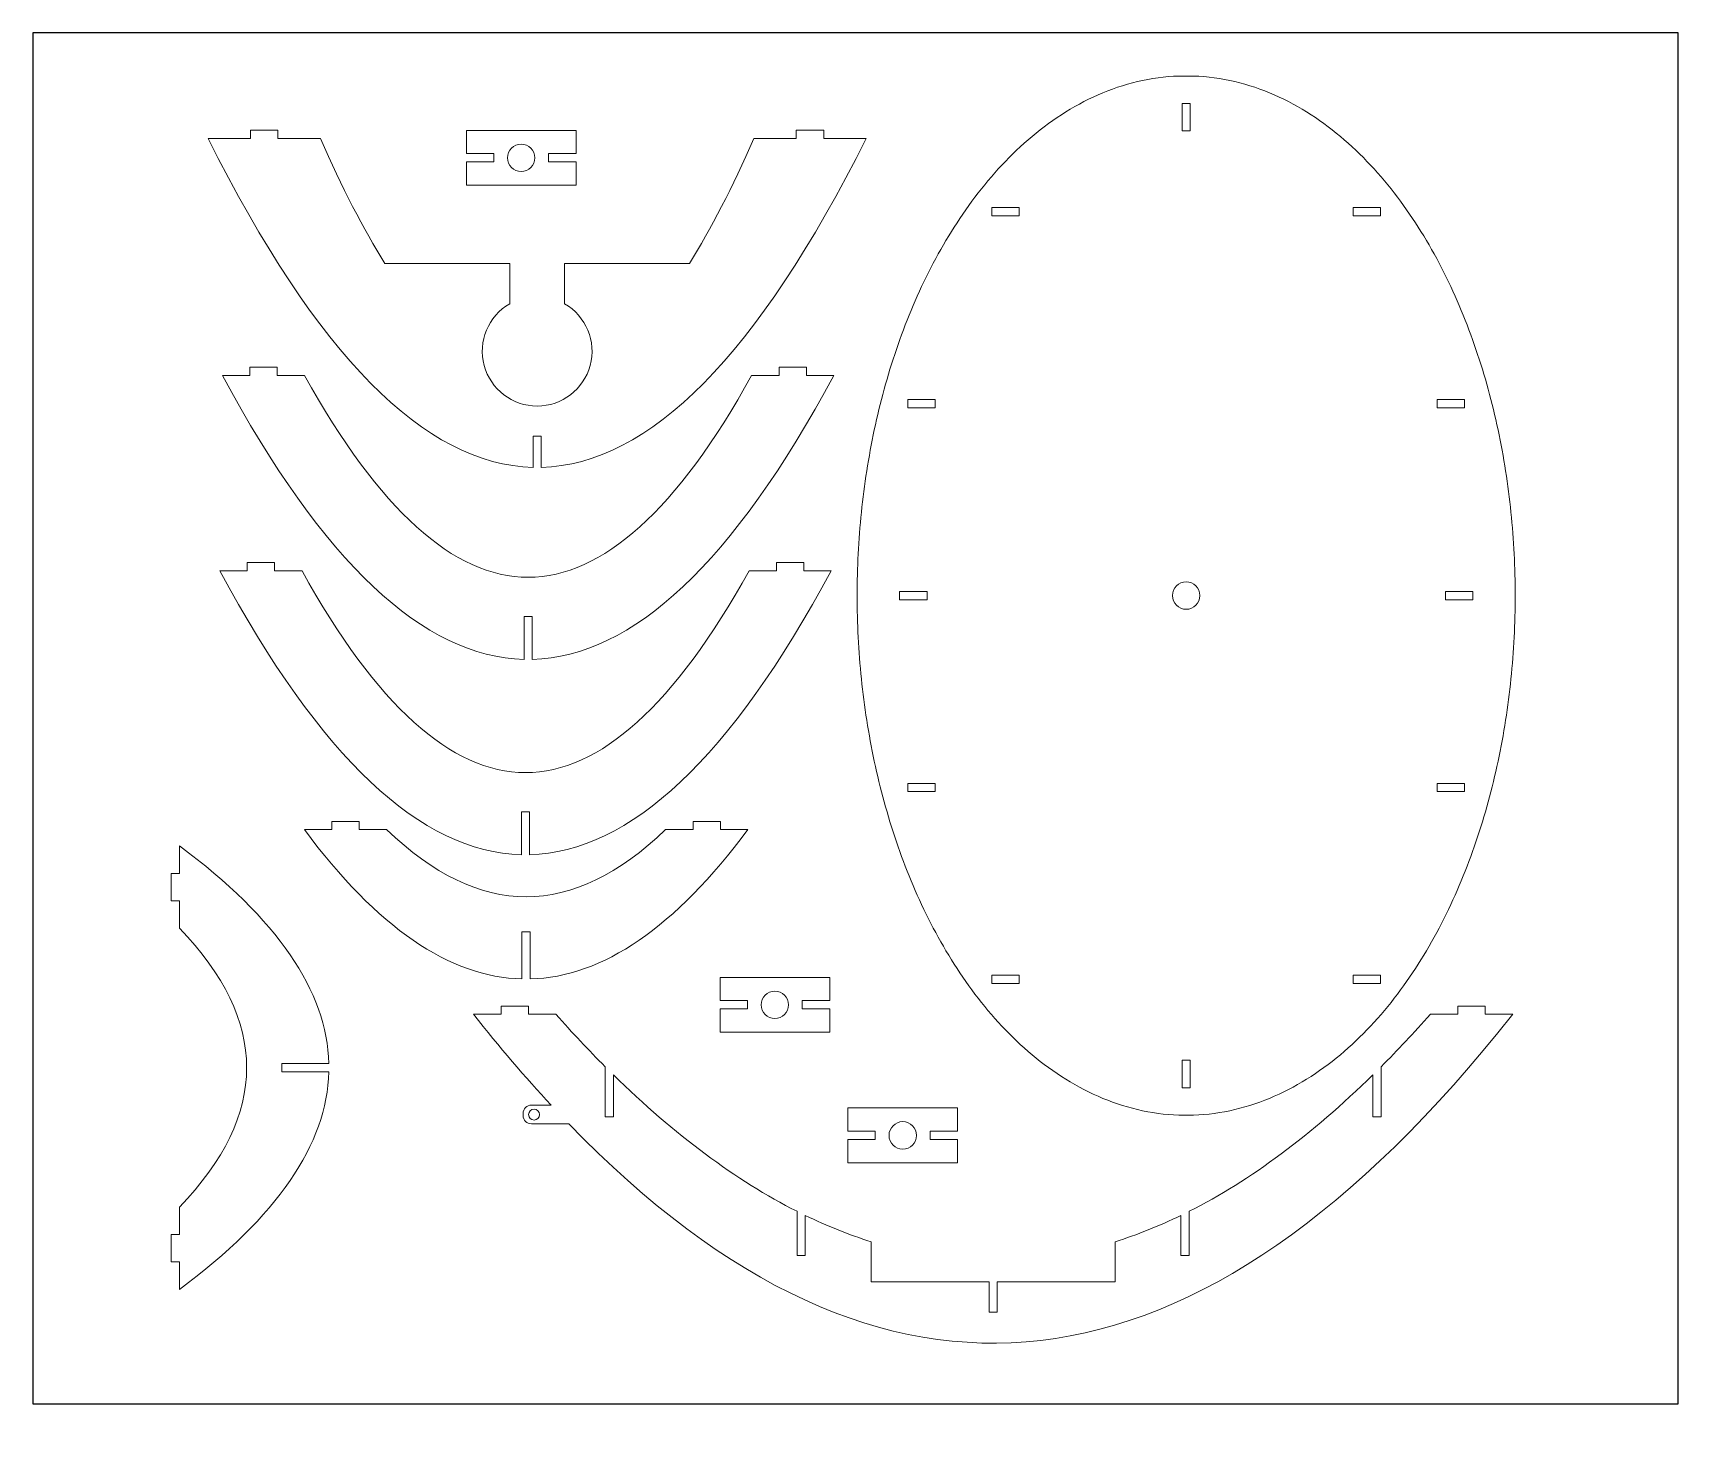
# Model space of a CAD drawing. Header units: inches. Extents: x 93462 to 187478, y 277412 to 555127.
# Drawn here: x 93462 to 94062, y 277412 to 277929 of the extents above.
import ezdxf

# ---------------------------------------------------------------- set-up
doc = ezdxf.new("R2010")
doc.units = ezdxf.units.IN
doc.header["$MEASUREMENT"] = 0

msp = doc.modelspace()

# ---------------------------------------------------------------- linework, layer by layer
at = {"color": 7, "linetype": 'Continuous', "lineweight": 15}
for p, q in [((93880.11, 277913.02), (93885.46, 277913.02)), ((93881.29, 277902.99), (93881.29, 277892.99)), ((93884.29, 277902.99), (93881.29, 277902.99)), ((93884.29, 277892.99), (93884.29, 277902.99)), ((93541.56, 277890.25), (93526.08, 277890.25)), ((93541.56, 277893.25), (93541.56, 277890.25)), ((93541.56, 277893.25), (93551.56, 277893.25)), ((93551.56, 277893.25), (93551.56, 277890.25)), ((93567.03, 277890.25), (93551.56, 277890.25)), ((93620.25, 277884.7), (93620.25, 277893.2)), ((93660.25, 277893.2), (93620.25, 277893.2)), ((93660.25, 277884.7), (93660.25, 277893.2)), ((93740.6, 277890.25), (93725.12, 277890.25)), ((93740.6, 277893.25), (93740.6, 277890.25)), ((93740.6, 277893.25), (93750.6, 277893.25)), ((93750.6, 277893.25), (93750.6, 277890.25)), ((93766.08, 277890.25), (93750.6, 277890.25)), ((93881.29, 277892.99), (93884.29, 277892.99)), ((93630.25, 277884.7), (93620.25, 277884.7)), ((93630.25, 277881.7), (93630.25, 277884.7)), ((93660.25, 277884.7), (93650.25, 277884.7)), ((93650.25, 277881.7), (93650.25, 277884.7)), ((93620.25, 277873.2), (93620.25, 277881.7)), ((93630.25, 277881.7), (93620.25, 277881.7)), ((93660.25, 277881.7), (93650.25, 277881.7)), ((93660.25, 277873.2), (93660.25, 277881.7)), ((93660.25, 277873.2), (93620.25, 277873.2)), ((93811.91, 277865.02), (93811.91, 277862.02)), ((93821.91, 277865.02), (93811.91, 277865.02)), ((93811.91, 277862.02), (93821.91, 277862.02)), ((93821.91, 277862.02), (93821.91, 277865.02)), ((93943.66, 277865.02), (93943.66, 277862.02)), ((93953.66, 277865.02), (93943.66, 277865.02)), ((93943.66, 277862.02), (93953.66, 277862.02)), ((93953.66, 277862.02), (93953.66, 277865.02)), ((93590.56, 277844.65), (93636.08, 277844.65)), ((93636.08, 277829.97), (93636.08, 277844.65)), ((93656.08, 277829.97), (93656.08, 277844.65)), ((93656.08, 277844.65), (93701.6, 277844.65)), ((93541.28, 277806.84), (93541.28, 277803.84)), ((93541.28, 277806.84), (93551.28, 277806.84)), ((93551.28, 277806.84), (93551.28, 277803.84)), ((93734.3, 277806.84), (93734.3, 277803.84)), ((93734.3, 277806.84), (93744.3, 277806.84)), ((93744.3, 277806.84), (93744.3, 277803.84)), ((93541.28, 277803.84), (93531.28, 277803.84)), ((93561.28, 277803.84), (93551.28, 277803.84)), ((93734.3, 277803.84), (93724.3, 277803.84)), ((93754.3, 277803.84), (93744.3, 277803.84)), ((93781.27, 277795.02), (93781.27, 277792.02)), ((93791.27, 277795.02), (93781.27, 277795.02)), ((93791.27, 277792.02), (93791.27, 277795.02)), ((93974.3, 277795.02), (93974.3, 277792.02)), ((93984.3, 277795.02), (93974.3, 277795.02)), ((93984.3, 277792.02), (93984.3, 277795.02)), ((93781.27, 277792.02), (93791.27, 277792.02)), ((93974.3, 277792.02), (93984.3, 277792.02)), ((93644.58, 277770.27), (93644.58, 277781.65)), ((93644.58, 277781.65), (93647.58, 277781.65)), ((93647.58, 277781.65), (93647.58, 277770.27)), ((93540.32, 277735.6), (93540.32, 277732.6)), ((93540.32, 277735.6), (93550.32, 277735.6)), ((93550.32, 277735.6), (93550.32, 277732.6)), ((93733.34, 277735.6), (93733.34, 277732.6)), ((93733.34, 277735.6), (93743.34, 277735.6)), ((93743.34, 277735.6), (93743.34, 277732.6)), ((93540.32, 277732.6), (93530.32, 277732.6)), ((93560.32, 277732.6), (93550.32, 277732.6)), ((93733.34, 277732.6), (93723.34, 277732.6)), ((93753.34, 277732.6), (93743.34, 277732.6)), ((93778.26, 277725.02), (93778.26, 277722.02)), ((93788.26, 277725.02), (93778.26, 277725.02)), ((93778.26, 277722.02), (93788.26, 277722.02)), ((93788.26, 277722.02), (93788.26, 277725.02)), ((93977.31, 277725.02), (93977.31, 277722.02)), ((93987.31, 277725.02), (93977.31, 277725.02)), ((93977.31, 277722.02), (93987.31, 277722.02)), ((93987.31, 277722.02), (93987.31, 277725.02)), ((93644.29, 277715.92), (93641.29, 277715.92)), ((93641.29, 277715.92), (93641.29, 277700.24)), ((93644.29, 277715.92), (93644.29, 277700.24)), ((93781.27, 277655.02), (93781.27, 277652.02)), ((93791.27, 277655.02), (93781.27, 277655.02)), ((93781.27, 277652.02), (93791.27, 277652.02)), ((93791.27, 277652.02), (93791.27, 277655.02)), ((93974.3, 277655.02), (93974.3, 277652.02)), ((93984.3, 277655.02), (93974.3, 277655.02)), ((93974.3, 277652.02), (93984.3, 277652.02)), ((93984.3, 277652.02), (93984.3, 277655.02)), ((93643.33, 277644.67), (93640.33, 277644.67)), ((93640.33, 277644.67), (93640.33, 277629)), ((93643.33, 277644.67), (93643.33, 277629)), ((93571.18, 277638.18), (93561.18, 277638.18)), ((93571.18, 277641.18), (93571.18, 277638.18)), ((93571.18, 277641.18), (93581.18, 277641.18)), ((93581.18, 277641.18), (93581.18, 277638.18)), ((93591.18, 277638.18), (93581.18, 277638.18)), ((93702.92, 277638.18), (93692.92, 277638.18)), ((93702.92, 277641.18), (93702.92, 277638.18)), ((93702.92, 277641.18), (93712.92, 277641.18)), ((93712.92, 277641.18), (93712.92, 277638.18)), ((93722.93, 277638.18), (93712.92, 277638.18)), ((93515.62, 277632.22), (93515.62, 277622.22)), ((93512.62, 277612.22), (93512.62, 277622.22)), ((93512.62, 277622.22), (93515.62, 277622.22)), ((93512.62, 277612.22), (93515.62, 277612.22)), ((93515.62, 277612.22), (93515.62, 277602.22)), ((93643.55, 277600.83), (93640.55, 277600.83)), ((93640.55, 277600.83), (93640.55, 277583.7)), ((93643.55, 277600.83), (93643.55, 277583.7)), ((93712.78, 277575.78), (93712.78, 277584.28)), ((93752.78, 277584.28), (93712.78, 277584.28)), ((93752.78, 277575.78), (93752.78, 277584.28)), ((93821.91, 277585.02), (93811.91, 277585.02)), ((93811.91, 277585.02), (93811.91, 277582.02)), ((93821.91, 277582.02), (93821.91, 277585.02)), ((93943.66, 277585.02), (93943.66, 277582.02)), ((93953.66, 277585.02), (93943.66, 277585.02)), ((93953.66, 277582.02), (93953.66, 277585.02)), ((93811.91, 277582.02), (93821.91, 277582.02)), ((93943.66, 277582.02), (93953.66, 277582.02)), ((93632.9, 277573.81), (93632.9, 277570.81)), ((93632.9, 277573.81), (93642.9, 277573.81)), ((93642.9, 277573.81), (93642.9, 277570.81)), ((93722.78, 277575.78), (93712.78, 277575.78)), ((93712.78, 277564.28), (93712.78, 277572.78)), ((93722.78, 277572.78), (93712.78, 277572.78)), ((93722.78, 277572.78), (93722.78, 277575.78)), ((93752.78, 277575.78), (93742.78, 277575.78)), ((93742.78, 277572.78), (93742.78, 277575.78)), ((93752.78, 277572.78), (93742.78, 277572.78)), ((93752.78, 277564.28), (93752.78, 277572.78)), ((93981.85, 277573.81), (93981.85, 277570.81)), ((93981.85, 277573.81), (93991.85, 277573.81)), ((93991.85, 277573.81), (93991.85, 277570.81)), ((93632.9, 277570.81), (93622.87, 277570.81)), ((93652.93, 277570.81), (93642.9, 277570.81)), ((93981.85, 277570.81), (93971.82, 277570.81)), ((94001.87, 277570.81), (93991.85, 277570.81)), ((93752.78, 277564.28), (93712.78, 277564.28)), ((93881.29, 277554.04), (93881.29, 277544.04)), ((93884.29, 277554.04), (93881.29, 277554.04)), ((93884.29, 277544.04), (93884.29, 277554.04)), ((93552.98, 277552.85), (93570.1, 277552.85)), ((93552.98, 277552.85), (93552.98, 277549.85)), ((93552.98, 277549.85), (93570.1, 277549.85)), ((93670.87, 277551.7), (93670.87, 277533.45)), ((93673.87, 277548.73), (93673.87, 277533.45)), ((93950.87, 277548.73), (93950.87, 277533.45)), ((93953.87, 277551.7), (93953.87, 277533.45)), ((93881.29, 277544.04), (93884.29, 277544.04)), ((93651.15, 277537.69), (93643.96, 277537.69)), ((93759.41, 277528.15), (93759.41, 277536.65)), ((93799.41, 277536.65), (93759.41, 277536.65)), ((93799.41, 277528.15), (93799.41, 277536.65)), ((93640.96, 277534.69), (93640.96, 277533.87)), ((93643.96, 277530.87), (93657.61, 277530.87)), ((93673.87, 277533.45), (93670.87, 277533.45)), ((93880.11, 277534.02), (93885.46, 277534.02)), ((93950.87, 277533.45), (93953.87, 277533.45)), ((93769.41, 277528.15), (93759.41, 277528.15)), ((93759.41, 277516.65), (93759.41, 277525.15)), ((93769.41, 277525.15), (93759.41, 277525.15)), ((93769.41, 277525.15), (93769.41, 277528.15)), ((93799.41, 277528.15), (93789.41, 277528.15)), ((93789.41, 277525.15), (93789.41, 277528.15)), ((93799.41, 277525.15), (93789.41, 277525.15)), ((93799.41, 277516.65), (93799.41, 277525.15)), ((93799.41, 277516.65), (93759.41, 277516.65)), ((93515.62, 277500.48), (93515.62, 277490.48)), ((93740.87, 277498.95), (93740.87, 277482.88)), ((93743.87, 277497.47), (93743.87, 277482.88)), ((93880.87, 277497.47), (93880.87, 277482.88)), ((93883.87, 277498.95), (93883.87, 277482.88)), ((93512.62, 277480.48), (93512.62, 277490.48)), ((93512.62, 277490.48), (93515.62, 277490.48)), ((93743.87, 277482.88), (93740.87, 277482.88)), ((93767.87, 277473.21), (93767.87, 277487.87)), ((93856.87, 277487.87), (93856.87, 277473.21)), ((93880.87, 277482.88), (93883.87, 277482.88)), ((93512.62, 277480.48), (93515.62, 277480.48)), ((93515.62, 277480.48), (93515.62, 277470.48)), ((93810.87, 277473.21), (93767.87, 277473.21)), ((93810.87, 277473.21), (93810.87, 277462.21)), ((93813.87, 277473.21), (93813.87, 277462.21)), ((93856.87, 277473.21), (93813.87, 277473.21)), ((93813.87, 277462.21), (93810.87, 277462.21))]:
    msp.add_line(p, q, dxfattribs=at)
at = {"color": 18, "true_color": 0x000000}
msp.add_lwpolyline([(93462.18, 277428.74), (94062.18, 277428.74), (94062.18, 277928.74), (93462.18, 277928.74)], close=True, dxfattribs=at)
at = {"color": 7, "linetype": 'Continuous', "lineweight": 15}
for centre, radius in [((93640.25, 277883.2), 5), ((93882.78, 277723.52), 5), ((93732.78, 277574.28), 5), ((93644.96, 277534.23), 2), ((93779.41, 277526.65), 5)]:
    msp.add_circle(centre, radius, dxfattribs=at)
for centre, radius, start, end in [((93646.08, 277812.65), 20, 120, 60), ((93643.96, 277534.69), 3, 90, 180), ((93643.96, 277533.87), 3, 180, 270)]:
    msp.add_arc(centre, radius, start, end, dxfattribs=at)
for points in [[(93880.11, 277534.02), (93875.04, 277534.2), (93869.99, 277534.89), (93860.11, 277537.22), (93855.29, 277538.86), (93846, 277542.94), (93841.53, 277545.37), (93833.01, 277550.89), (93828.96, 277553.96), (93821.29, 277560.6), (93817.67, 277564.17), (93810.84, 277571.67), (93807.63, 277575.61), (93801.61, 277583.78), (93798.79, 277588), (93793.53, 277596.68), (93791.08, 277601.13), (93786.52, 277610.19), (93784.41, 277614.81), (93780.52, 277624.18), (93778.73, 277628.93), (93773.83, 277643.34), (93771.16, 277653.15), (93766.93, 277673), (93765.37, 277683.04), (93763.3, 277703.22), (93762.78, 277713.37), (93762.78, 277733.66), (93763.3, 277743.81), (93765.37, 277764), (93766.93, 277774.04), (93771.16, 277793.89), (93773.83, 277803.69), (93778.73, 277818.1), (93780.52, 277822.85), (93784.41, 277832.22), (93786.52, 277836.84), (93791.08, 277845.91), (93793.53, 277850.35), (93798.79, 277859.03), (93801.61, 277863.25), (93807.63, 277871.42), (93810.84, 277875.36), (93817.67, 277882.86), (93821.29, 277886.43), (93828.96, 277893.07), (93833.01, 277896.14), (93841.53, 277901.66), (93846, 277904.1), (93855.29, 277908.18), (93860.11, 277909.82), (93869.99, 277912.15), (93875.04, 277912.84), (93880.11, 277913.02)], [(93885.46, 277534.02), (93890.53, 277534.2), (93895.58, 277534.89), (93905.46, 277537.22), (93910.28, 277538.86), (93919.57, 277542.94), (93924.04, 277545.37), (93932.56, 277550.89), (93936.61, 277553.96), (93944.28, 277560.6), (93947.9, 277564.17), (93954.73, 277571.67), (93957.94, 277575.61), (93963.96, 277583.78), (93966.78, 277588), (93972.04, 277596.68), (93974.49, 277601.13), (93979.05, 277610.19), (93981.15, 277614.81), (93985.05, 277624.18), (93986.84, 277628.93), (93991.74, 277643.34), (93994.41, 277653.15), (93998.64, 277673), (94000.2, 277683.04), (94002.27, 277703.22), (94002.79, 277713.37), (94002.79, 277733.66), (94002.27, 277743.81), (94000.2, 277764), (93998.64, 277774.04), (93994.41, 277793.89), (93991.74, 277803.69), (93986.84, 277818.1), (93985.05, 277822.85), (93981.15, 277832.22), (93979.05, 277836.84), (93974.49, 277845.91), (93972.04, 277850.35), (93966.78, 277859.03), (93963.96, 277863.25), (93957.94, 277871.42), (93954.73, 277875.36), (93947.9, 277882.86), (93944.28, 277886.43), (93936.61, 277893.07), (93932.56, 277896.14), (93924.04, 277901.66), (93919.57, 277904.1), (93910.28, 277908.18), (93905.46, 277909.82), (93895.58, 277912.15), (93890.53, 277912.84), (93885.46, 277913.02)]]:
    msp.add_open_spline(points, degree=3, knots=[0, 0, 0, 0, 0.03125, 0.03125, 0.0625, 0.0625, 0.09375, 0.09375, 0.125, 0.125, 0.15625, 0.15625, 0.1875, 0.1875, 0.21875, 0.21875, 0.25, 0.25, 0.28125, 0.28125, 0.3125, 0.3125, 0.375, 0.375, 0.4375, 0.4375, 0.5, 0.5, 0.5625, 0.5625, 0.625, 0.625, 0.6875, 0.6875, 0.71875, 0.71875, 0.75, 0.75, 0.78125, 0.78125, 0.8125, 0.8125, 0.84375, 0.84375, 0.875, 0.875, 0.90625, 0.90625, 0.9375, 0.9375, 0.96875, 0.96875, 1, 1, 1, 1], dxfattribs=at)
for points in [[(93526.08, 277890.25), (93565.58, 277811.25), (93605.08, 277771.26), (93644.58, 277770.27)], [(93590.56, 277844.65), (93582.72, 277857.19), (93574.87, 277872.39), (93567.03, 277890.25)], [(93647.58, 277770.27), (93687.08, 277771.26), (93726.58, 277811.25), (93766.08, 277890.25)], [(93725.12, 277890.25), (93717.28, 277872.39), (93709.44, 277857.19), (93701.6, 277844.65)], [(93531.28, 277803.84), (93567.95, 277735.69), (93604.62, 277701.16), (93641.29, 277700.24)], [(93724.3, 277803.84), (93669.96, 277705.68), (93615.62, 277705.68), (93561.28, 277803.84)], [(93644.29, 277700.24), (93680.96, 277701.16), (93717.63, 277735.69), (93754.3, 277803.84)], [(93530.32, 277732.6), (93566.99, 277664.45), (93603.66, 277629.91), (93640.33, 277629)], [(93723.34, 277732.6), (93669, 277634.44), (93614.66, 277634.44), (93560.32, 277732.6)], [(93643.33, 277629), (93680, 277629.91), (93716.67, 277664.45), (93753.34, 277732.6)], [(93561.18, 277638.18), (93587.64, 277602.52), (93614.1, 277584.36), (93640.55, 277583.7)], [(93692.92, 277638.18), (93659.01, 277605.52), (93625.1, 277605.52), (93591.18, 277638.18)], [(93643.55, 277583.7), (93670.01, 277584.36), (93696.47, 277602.52), (93722.93, 277638.18)], [(93570.1, 277552.85), (93569.44, 277579.31), (93551.28, 277605.76), (93515.62, 277632.22)], [(93515.62, 277602.22), (93548.29, 277568.31), (93548.29, 277534.39), (93515.62, 277500.48)], [(93622.87, 277570.81), (93632.3, 277558.88), (93641.72, 277547.84), (93651.15, 277537.69)], [(93670.87, 277551.7), (93664.89, 277557.69), (93658.91, 277564.06), (93652.93, 277570.81)], [(93657.61, 277530.87), (93772.36, 277412.23), (93887.12, 277425.54), (94001.87, 277570.81)], [(93971.82, 277570.81), (93965.84, 277564.06), (93959.85, 277557.69), (93953.87, 277551.7)], [(93515.62, 277470.48), (93551.28, 277496.93), (93569.44, 277523.39), (93570.1, 277549.85)], [(93740.87, 277498.95), (93718.54, 277510.25), (93696.21, 277526.84), (93673.87, 277548.73)], [(93950.87, 277548.73), (93928.54, 277526.84), (93906.21, 277510.25), (93883.87, 277498.95)], [(93767.87, 277487.87), (93759.87, 277490.39), (93751.87, 277493.59), (93743.87, 277497.47)], [(93880.87, 277497.47), (93872.87, 277493.59), (93864.87, 277490.39), (93856.87, 277487.87)]]:
    msp.add_open_spline(points, degree=3, dxfattribs=at)

doc.saveas('drawing.dxf')
